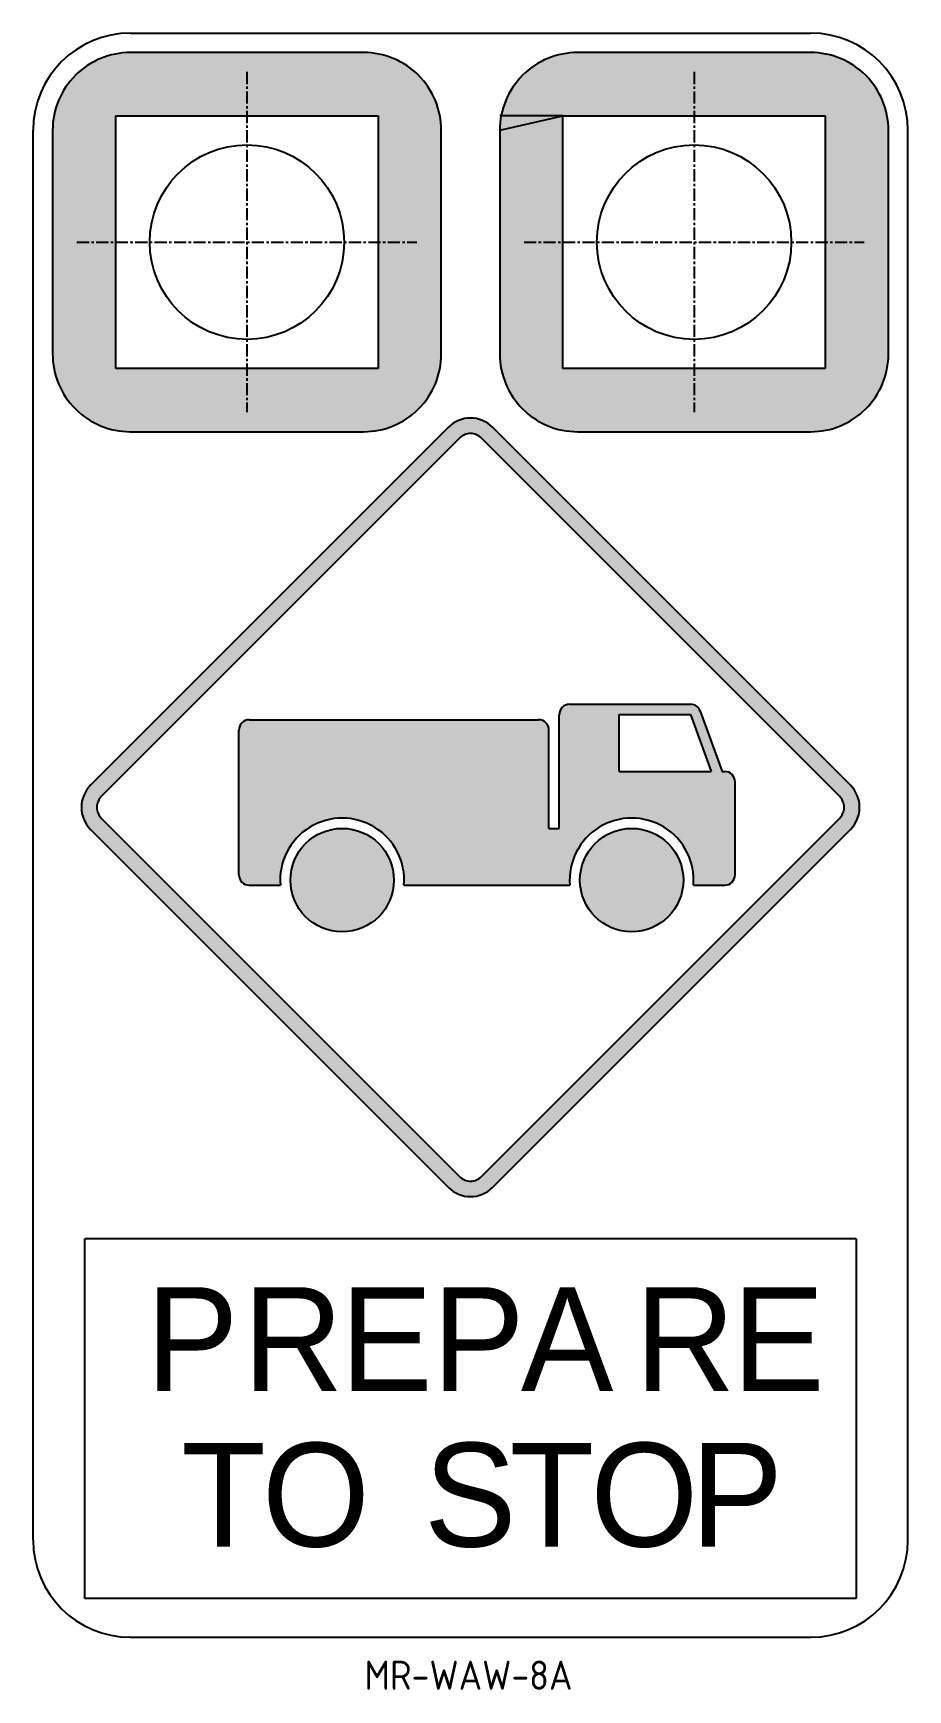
# Model space of a CAD drawing. Header units: millimetres. Extents: x 207 to 297, y -559 to -388.
import ezdxf

# ---------------------------------------------------------------- set-up
doc = ezdxf.new("R2010")
doc.units = ezdxf.units.MM
doc.linetypes.add('CENTER', pattern=[2, 1.25, -0.25, 0.25, -0.25])
for name, color, linetype in [('CENT25', 1, 'CENTER'), ('L25', 1, 'Continuous'), ('L35', 3, 'Continuous'), ('T25', 1, 'Continuous')]:
    doc.layers.add(name, color=color, linetype=linetype)
doc.styles.add('DSERIES', font='Dseries')
doc.styles.add('ISO', font='iso')

msp = doc.modelspace()

# ---------------------------------------------------------------- hatches: boundary and pattern name
at = {"layer": 'L25'}
h = msp.add_hatch(color=256, dxfattribs=at)
h.paths.add_polyline_path([(242.37, -396.98), (242.37, -422.98), (215.37, -422.98), (215.37, -397.56), (211.21, -392.82, 0.19903), (208.87, -398.48), (208.87, -421.48, 0.414214), (216.87, -429.48), (240.87, -429.48, 0.414214), (248.87, -421.48), (248.87, -398.48, 0.414214), (240.87, -390.48), (216.87, -390.48, 0.198795), (211.21, -392.82), (215.37, -397.56), (215.37, -396.98)])
h.paths.add_polyline_path([(288.39, -396.98), (288.39, -398.03), (293.87, -394.58, 0.271777), (286.89, -390.48), (262.89, -390.48, 0.414214), (254.89, -398.48), (254.89, -421.48, 0.414214), (262.89, -429.48), (286.89, -429.48, 0.414214), (294.89, -421.48), (294.89, -398.48, 0.128024), (293.87, -394.58), (288.39, -398.03), (288.39, -422.98), (261.39, -422.98), (261.39, -396.98)])
at = {"layer": 'L25', "ltscale": 1000}
h = msp.add_hatch(color=256, dxfattribs=at)
edge = h.paths.add_edge_path(flags=16)
edge.add_arc((215.04, -468.12), 1.6, 135, 225)
edge.add_line((213.9, -469.25), (250.74, -506.09))
edge.add_arc((251.88, -504.95), 1.6, 225, 315)
edge.add_line((253.01, -506.09), (289.85, -469.25))
edge.add_arc((288.71, -468.12), 1.6, 315, 405)
edge.add_line((289.85, -466.98), (253.01, -430.14))
edge.add_arc((251.88, -431.28), 1.6, 45, 135)
edge.add_line((250.74, -430.14), (213.9, -466.98))
edge = h.paths.add_edge_path()
edge.add_arc((251.88, -504.95), 3.21, 225, 315)
edge.add_line((254.14, -507.22), (290.98, -470.38))
edge.add_arc((288.71, -468.12), 3.21, 315, 405)
edge.add_line((290.98, -465.85), (254.14, -429.01))
edge.add_arc((251.88, -431.28), 3.21, 45, 135)
edge.add_line((249.61, -429.01), (212.77, -465.85))
edge.add_arc((215.04, -468.12), 3.21, 135, 225)
edge.add_line((212.77, -470.38), (249.61, -507.22))
h = msp.add_hatch(color=256, dxfattribs=at)
h.paths.add_polyline_path([(259.95, -460.17, 0.414214), (258.89, -459.1), (229.1, -459.1, 0.414214), (228.03, -460.17), (228.03, -475.06, 0.414214), (229.1, -476.13), (232.31, -476.13, -1.087115), (245.03, -476.13), (262.1, -476.13, -1.087115), (274.82, -476.13), (278.04, -476.13, 0.414214), (279.1, -475.06), (279.1, -465.49, 0.414214), (278.04, -464.42), (277.78, -464.42), (275.52, -458.21, 0.31538), (274.53, -457.51), (262.08, -457.51, 0.414214), (261.01, -458.57), (261.01, -470.28), (259.95, -470.28)])
h.paths.add_polyline_path([(267.18, -464.42), (267.18, -458.57), (274.53, -458.57), (276.65, -464.42)], flags=17)
h.paths.add_polyline_path([(233.35, -475.6, 1), (243.99, -475.6, 1)])
h.paths.add_polyline_path([(263.14, -475.6, 1), (273.78, -475.6, 1)])

# ---------------------------------------------------------------- linework, layer by layer
at = {"layer": 'CENT25'}
for p, q in [((228.87, -392.48), (228.87, -427.48)), ((274.89, -392.48), (274.89, -427.48)), ((211.37, -409.98), (246.37, -409.98)), ((257.39, -409.98), (292.39, -409.98))]:
    msp.add_line(p, q, dxfattribs=at)
at = {"layer": 'L25'}
for p, q in [((261.39, -396.98), (254.89, -396.98)), ((254.89, -398.48), (261.39, -396.98)), ((262.08, -457.51), (274.53, -457.51)), ((275.52, -458.21), (277.78, -464.42)), ((229.1, -459.1), (258.89, -459.1)), ((261.01, -470.28), (261.01, -458.57)), ((267.18, -458.57), (274.53, -458.57)), ((267.18, -464.42), (267.18, -458.57)), ((274.53, -458.57), (276.65, -464.42)), ((228.03, -475.06), (228.03, -460.17)), ((259.95, -470.28), (259.95, -460.17)), ((267.18, -464.42), (276.65, -464.42)), ((277.78, -464.42), (278.04, -464.42)), ((279.1, -475.06), (279.1, -465.49)), ((259.95, -470.28), (261.01, -470.28)), ((229.1, -476.13), (232.31, -476.13)), ((245.03, -476.13), (262.1, -476.13)), ((274.82, -476.13), (278.04, -476.13))]:
    msp.add_line(p, q, dxfattribs=at)
for centre in [(238.67, -475.6), (268.46, -475.6)]:
    msp.add_circle(centre, 5.32, dxfattribs=at)
for centre, radius, start, end in [((262.08, -458.57), 1.06, 90, 180), ((274.53, -458.57), 1.06, 19.9831, 90), ((229.1, -460.17), 1.06, 90, 180), ((258.89, -460.17), 1.06, 0, 90), ((278.04, -465.49), 1.06, 0, 90), ((238.67, -475.6), 6.38, 355.2198, 184.7802), ((268.46, -475.6), 6.38, 355.2198, 184.7802), ((229.1, -475.06), 1.06, 180, 270), ((278.04, -475.06), 1.06, 270, 0)]:
    msp.add_arc(centre, radius, start, end, dxfattribs=at)
at = {"layer": 'L35'}
for p, q in [((216.87, -388.48), (286.89, -388.48)), ((215.37, -396.98), (242.37, -396.98)), ((215.37, -422.98), (215.37, -396.98)), ((242.37, -396.98), (242.37, -422.98)), ((261.39, -396.98), (288.39, -396.98)), ((261.39, -422.98), (261.39, -396.98)), ((288.39, -396.98), (288.39, -422.98)), ((206.87, -543.48), (206.87, -398.48)), ((296.89, -543.48), (296.89, -398.48)), ((242.37, -422.98), (215.37, -422.98)), ((288.39, -422.98), (261.39, -422.98)), ((291.55, -512.48), (212.2, -512.48)), ((212.2, -549.48), (212.2, -512.48)), ((291.55, -512.48), (291.55, -549.48)), ((291.55, -549.48), (212.2, -549.48)), ((216.87, -553.48), (286.89, -553.48))]:
    msp.add_line(p, q, dxfattribs=at)
for points in [[(216.87, -390.48, 0.414214), (208.87, -398.48), (208.87, -421.48, 0.414214), (216.87, -429.48), (240.87, -429.48, 0.414214), (248.87, -421.48), (248.87, -398.48, 0.414214), (240.87, -390.48)], [(262.89, -390.48, 0.414214), (254.89, -398.48), (254.89, -421.48, 0.414214), (262.89, -429.48), (286.89, -429.48, 0.414214), (294.89, -421.48), (294.89, -398.48, 0.414214), (286.89, -390.48)]]:
    msp.add_lwpolyline(points, format="xyb", close=True, dxfattribs=at)
for centre in [(228.87, -409.98), (274.89, -409.98)]:
    msp.add_circle(centre, 10, dxfattribs=at)
for centre, start, end in [((216.87, -398.48), 90, 180), ((286.89, -398.48), 0, 90), ((216.87, -543.48), 180, 270), ((286.89, -543.48), 270, 0)]:
    msp.add_arc(centre, 10, start, end, dxfattribs=at)
at = {"layer": 'T25', "flags": 128}
msp.add_lwpolyline([(249.61, -507.22, 0.414214), (254.14, -507.22), (290.98, -470.38, 0.414214), (290.98, -465.85), (254.14, -429.01, 0.414214), (249.61, -429.01), (212.77, -465.85, 0.414214), (212.77, -470.38)], format="xyb", close=True, dxfattribs=at)
at = {"layer": 'T25'}
msp.add_lwpolyline([(213.9, -466.98, 0.414214), (213.9, -469.25), (250.74, -506.09, 0.414214), (253.01, -506.09), (289.85, -469.25, 0.414214), (289.85, -466.98), (253.01, -430.14, 0.414214), (250.74, -430.14)], format="xyb", close=True, dxfattribs=at)

# ---------------------------------------------------------------- texts
at = {"layer": 'L35', "style": 'DSERIES'}
for s, p in [('P', (218.48, -528.14)), ('R', (228.47, -528.14)), ('E', (238.46, -528.14)), ('P', (247.93, -528.14)), ('A', (257.06, -528.14)), ('R', (268.81, -528.14)), ('E', (278.8, -528.14)), ('O', (230.42, -544.15)), ('S', (247.09, -544.15)), ('O', (264.21, -544.15)), ('T', (222.1, -544.15)), ('T', (255.88, -544.15)), ('P', (274.52, -544.15))]:
    msp.add_text(s, height=10.67, dxfattribs=at).set_placement(p)
at = {"layer": 'T25', "color": 3, "style": 'ISO'}
msp.add_text('MR-WAW-8A', height=3, dxfattribs=at).set_placement((240.96, -558.88))

doc.saveas('drawing.dxf')
